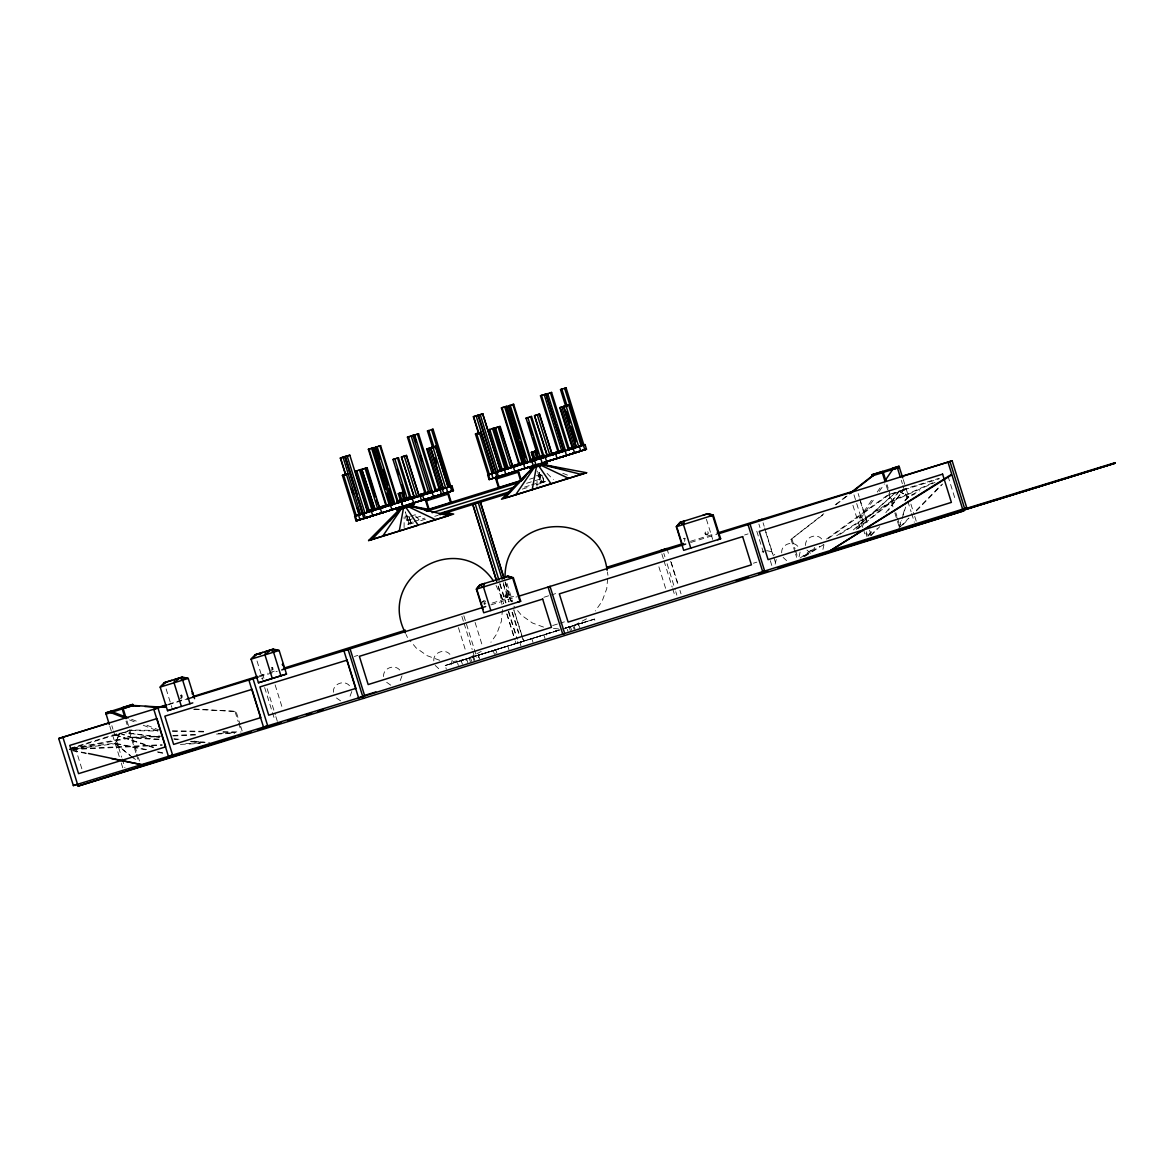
<?xml version="1.0" encoding="UTF-8"?>
<svg xmlns="http://www.w3.org/2000/svg" width="1174" height="1174" viewBox="0 0 1174 1174"><rect width="100%" height="100%" fill="white"/><g stroke="black" fill="none" stroke-linecap="round" stroke-linejoin="round"><path stroke-width="0.75" stroke-dasharray="5 3.75" d="M404.105 527.625L404.12 516.883M537.032 486.315L537.046 479.153M153.412 747.706L115.39 734.909L130.901 729.993L157.991 730.492M115.345 735.482L130.901 729.993M333.387 692.249C332.609 683.209 345.875 679.071 350.366 686.951M351.789 691.515L349.353 698.134M383.59 676.562C382.812 667.522 396.078 663.398 400.569 671.264M401.992 675.828L399.556 682.446M433.793 660.874C433.015 651.849 446.296 647.71 450.787 655.591M452.195 660.14L451.154 664.792M502.443 609.585L501.371 621.325L496.734 633.975L490.923 642.222M607.648 578.606L606.738 588.673L602.086 601.323L595.306 610.95M776.219 559.455L775.178 564.107M781.693 552.851C780.915 543.826 794.182 539.688 798.672 547.568M800.096 552.118L799.054 556.769M805.569 545.514C804.792 536.489 818.058 532.35 822.548 540.216M823.972 544.78L822.93 549.432M899.299 526.612L900.854 521.579M902.938 514.872L905.022 508.166M898.888 528.828L901.485 520.449M902.014 518.776L905.653 507.036M407.672 515.797L407.07 517.308L408.875 523.061L410.21 523.956L413.703 522.87M410.21 523.956L410.797 522.459L409.007 516.692M540.715 474.457L540.627 478.963L543.254 482.602L543.357 478.097L540.715 474.457L533.715 476.629M133.205 758.037L115.184 743.729L119.704 732.972L131.165 737.287L160.295 739.224M69.31 749.54L115.184 743.729L119.821 732.928L69.061 748.704L131.165 737.287L160.178 736.01M856.301 529.371L892.02 500.916L898.873 490.82L939.141 478.302M857.959 528.74L892.24 501.43L899.093 491.334L939.244 478.845M862.802 527.464L859.735 517.661L872.106 499.596M877.242 492.067L881.366 486.051M859.735 517.661L861.745 517.03L874.102 498.965M879.253 491.436L884.404 483.908M868.012 535.593L872.458 529.87M885.812 512.715L903.598 489.852L888.395 510.308M868.364 536.034L872.825 530.325M870.741 535.197L877.066 528.74M904.875 500.315L908.676 496.441L919.741 490.747M870.844 535.74L879.693 526.7M904.993 500.858L908.779 496.984L915.104 493.74M900.032 526.994L908.793 518.042M916.307 510.352L941.343 484.745M902.645 524.983L908.896 518.585M916.41 510.91L942.707 484.011M482.749 601.631L483.497 600.971M505.334 594.426C504.042 600.809 510.147 594.22 505.818 593.985M684.457 541.434L684.985 539.791L683.972 538.778M705.295 531.969C704.004 538.352 710.109 531.763 705.779 531.529M853.381 529.914L895.85 492.302L853.747 530.355M481.223 651.453L466.416 659.26L453.164 661.549M586.574 618.801L571.782 626.608L565.149 627.752M795.121 552.426L791.041 539.35L823.825 513.742M835.228 504.835L846.63 495.927M791.041 539.35L824.779 513.449M836.181 504.541L847.584 495.633M800.066 558.09L814.741 547.539M826.467 539.086L888.087 494.768L903.598 489.852M803.368 556.417L816.561 546.923M828.301 538.484L888.454 495.208L903.965 490.292M181.266 694.773C180.664 700.408 184.626 694.186 179.842 694.92M273.058 669.65C272.427 664.396 272.441 669.371 271.796 670.325M804.381 556.036L819.76 546.365M836.666 535.726L892.02 500.916L934.798 481.868M804.601 556.549L824.588 543.973M839.968 534.302L892.24 501.43L935.018 482.382M180.884 698.266L182.146 697.576M483.013 601.396L485.023 602.247L484.187 604.052M762.102 552.029L764.274 551.017M408.787 516.531L410.9 523.325C415.801 521.814 404.384 525.35 409.286 523.839L405.588 511.952M543.944 481.986L545.323 481.56L540.876 482.94L537.164 471.053M168.689 704.136L184.582 699.19M259.351 675.828L267.804 673.186M269.536 672.643L276.741 670.398M492.097 603.113L514.946 595.981M490.923 604.904L517.015 596.759M690.65 542.505L716.962 534.302M354.387 656.471L357.879 655.386M543.87 597.287L549.109 595.644M550.855 595.101L557.841 592.914M552.675 625.522L557.899 623.893M559.646 623.335L564.885 621.706M473.973 660.624L472.814 656.912L495.78 649.721L543.885 634.929L545.044 638.641M559.954 629.792L445.195 665.511L446.355 669.224M561.7 629.249L582.436 622.822L583.595 626.534M471.64 661.329L470.495 657.616L445.195 665.511L559.059 630.189M565.809 628.075L594.47 619.124L595.614 622.836M410.577 516.208L417.753 513.963M529.621 479.212L542.05 475.338M407.569 520.317L421.583 515.958M526.612 483.306L543.357 478.097M408.875 523.061L412.368 521.975M414.128 521.432L424.812 518.101M524.411 487.151L529.841 485.464M531.411 484.979L543.856 481.105M420.718 520.684L427.718 518.512M434.718 516.34L438.225 515.254M522.254 489.132L529.254 486.961M536.254 484.789L543.254 482.602M69.295 749.217L119.924 733.486L131.268 737.83L162.217 739.884M478.845 657.763L478.082 655.283L507.799 646.023L508.958 649.721M521.594 641.782L518.101 642.853L516.472 637.643M565.971 627.973L573.059 625.757L574.203 629.469M478.082 655.283L561.216 629.455M470.407 661.828L469.248 658.13L466.606 658.878L457.229 661.828L458.374 665.526M472.814 656.912L494.548 650.22L495.692 653.933M518.482 642.75L516.002 643.513L514.388 638.304M521.212 641.885L523.692 641.121L513.948 609.849M559.029 630.115L545.118 634.43L545.895 636.895M690.4 541.317L715.318 533.642M168.322 704.782L185.609 699.469M259.234 676.855L277.225 671.308M744.595 534.977L748.073 533.906M193.593 709.301L236.047 711.415L240.127 724.505M753.385 563.212L756.878 562.141M558.384 630.218L546.365 633.916L547.128 636.381M565.266 628.105L594.47 619.124L566.851 627.723L567.996 631.436M72.847 748.763L131.268 737.83L160.295 736.553M72.612 748.572L114.964 743.215L148.746 749.995M72.891 748.953L162.115 744.712M185.785 743.597L200.343 742.907M73.008 749.496L162.217 745.27M180.429 744.404L200.46 743.45M172.886 735.452L196.469 734.41M218.232 733.457L234.551 732.737M172.989 735.995L196.572 734.953M216.53 734.073L234.668 733.28M172.446 730.756L206.756 731.373M223.016 731.681L241.066 732.004M130.857 730.566L157.947 731.064M172.402 731.329L206.712 731.96M222.972 732.253L235.607 732.488M194.546 709.008L236.047 711.415M191.245 741.264L209.442 742.467M191.347 741.807L202.28 742.54M766.651 550.621L771.303 551.663L774.811 554.906M553.482 628.428L558.516 628.897M159.488 736.905L123.153 732.444L159.444 737.477M174.031 738.681L181.295 739.576M194.018 741.132L204.922 742.467M173.987 739.253L177.612 739.708M190.335 741.264L201.238 742.599M705.779 534.625L706.792 534.757A1.746 1.585 72.9 0 0 707.995 532.13A1.746 1.585 72.9 0 0 705.236 532.174A1.746 1.585 72.9 0 0 706.792 534.757M505.833 597.082L506.83 597.214A1.746 1.585 72.9 0 0 508.034 594.587A1.746 1.585 72.9 0 0 505.29 594.631A1.746 1.585 72.9 0 0 506.83 597.214M157.624 751.771L164.742 753.194M115.184 743.729L145.4 749.79M157.844 752.285L164.962 753.708M72.612 750.318L86.7 753.15M72.832 750.817L86.92 753.664M115.39 734.909L153.471 747.119M543.533 627.092L532.468 623.012L521.461 615.235L513.918 606.18M439.751 660.316L427.116 655.664L416.11 647.887L409.653 640.124M390.766 685.19L385.013 681.111M340.563 700.863L334.81 696.798M562.801 473.313L567.673 475.191M131.576 719.295L138.4 721.951M146.926 725.268L158.872 729.92M129.566 719.926L134.687 721.922M143.213 725.239L158.563 731.211M899.093 491.334L908.779 496.984L898.873 490.82M810.486 553.306L806.993 550.078M786.624 560.644L783.117 557.415M438.724 668.666L435.216 665.438M114.964 743.215L130.211 755.322M131.591 756.423L135.744 759.725M547.099 473.401L553.438 479.696M415.449 515.973L420.512 521.007M511.438 601.822L507.197 592.65L505.466 582.686M496.059 585.444L500.3 594.616L502.017 604.581M406.072 634.474L407.495 637.526M947.99 476.086L955.753 501.004M903.29 479.638L905.477 486.623M906.02 488.384L908.735 497.13M910.921 504.116L914.194 514.608M914.737 516.355L916.366 521.608M901.28 480.269L902.38 483.761M902.923 485.508L907.282 499.493M907.825 501.254L911.083 511.747M911.64 513.493L914.355 522.239M887.089 484.701L888.175 488.193M888.718 489.94L893.619 505.686M895.806 512.686L896.892 516.178M897.435 517.925L900.164 526.671M886.135 484.994L888.307 491.994M888.85 493.74L894.309 511.218M894.852 512.979L899.211 526.965M858.15 493.535L859.236 497.028M859.779 498.774L867.381 523.178M869.552 530.149L871.181 535.388M860.307 501.21L867.043 522.812M861.745 517.03L864.299 525.204M866.339 531.734L867.351 535.006M853.982 494.841L856.154 501.812M856.697 503.558L863.756 526.216M865.928 533.201L867.014 536.679M863.301 529.092L865.854 537.266M852.911 505.304L860.146 528.564M791.995 539.057L795.047 548.86M795.561 550.503L797.601 557.034M795.62 554.069L796.647 557.327M763.071 522.768L764.157 526.26M764.7 528.007L773.387 555.889M773.93 557.635L776.102 564.606M765.756 532.101L773.519 557.019M758.903 524.074L759.989 527.566M770.305 560.688L771.934 565.912M756.79 531.22L764.553 556.138M706.381 519.157L712.677 539.394M666.905 548.522L669.077 555.493M671.249 562.463L677.765 583.39M679.937 590.361L681.023 593.839M670.677 561.333L678.425 586.252M663.824 553.306L664.91 556.799M667.081 563.769L675.226 589.92M675.769 591.652L676.855 595.145M661.842 553.908L663.471 559.147M664.014 560.893L672.159 587.044M672.702 588.776L674.874 595.761M658.893 566.822L665.614 588.409M541.83 475.191L544.178 481.912M539.159 472.3L542.329 482.485L540.965 482.91L537.266 471.023M538.939 472.359L542.109 482.558M579.839 627.738L578.312 624.128L579.472 627.841M575.084 629.235L573.925 625.522L569.17 627.033L570.329 630.731M570.417 626.52L571.562 630.233M531.851 638.627L533.011 642.325M506.948 583.302L512.715 601.866M505.29 582.055L511.248 601.161M505.128 582.099L511.086 601.205M513.786 609.893L523.531 641.165M503.206 582.715L509.149 601.822M512.392 612.241L518.893 633.094M503.353 584.549L508.768 601.924M512.011 612.358L518.512 633.197M519.833 642.325L520.992 646.023M500.08 583.683L506.038 602.79M508.738 611.478L517.396 639.272M499.698 583.786L505.656 602.893M508.357 611.581L515.929 635.912M498.304 586.134L503.719 603.509M506.963 613.929L515.078 639.991M498.143 586.178L503.558 603.553M506.801 613.973L513.845 636.557M495.78 649.721L496.94 653.419M493.3 650.734L494.459 654.432M475.088 622.411L482.837 647.329M478.449 655.18L479.594 658.893M463.862 615.763L476.893 657.601M461.881 616.379L463.51 621.604M464.053 623.35L472.197 649.501M472.74 651.247L474.912 658.218M474.839 660.39L473.694 656.677L465.74 659.128L466.885 662.826M458.418 627.62L465.667 650.88M466.606 658.878L467.766 662.591M462.497 664.22L460.986 660.61L462.13 664.323M409.007 516.472L411.12 523.266M405.353 512.011L409.051 523.898M405.177 515.797L407.921 524.264M275.127 684.882L282.89 709.8M263.915 678.234L262.829 674.742L260.848 675.358L261.934 678.836M267.173 688.683L275.318 714.834M275.861 716.58L277.49 721.819M257.033 660.991L262.815 679.541M264.649 687.553L274.965 720.675M240.641 726.134L242.167 731.035M235.093 711.708L238.146 721.526M238.66 723.155L241.213 731.329M166.121 688.933L171.903 707.482M126.968 720.836L129.14 727.836M129.698 729.582L137.857 755.821M138.4 757.568L139.501 761.06M126.014 721.13L127.1 724.637M129.287 731.622L135.817 752.607M136.36 754.368L138.547 761.354M111.853 725.693L112.939 729.201M113.496 730.947L121.656 757.186M122.199 758.932L124.928 767.679M109.842 726.324L112.029 733.324M112.572 735.071L120.746 761.31M121.289 763.056L122.918 768.295M75.165 747.339L82.415 770.599M607.369 571.929L607.941 575.26M485.831 603.304A1.746 1.585 72.9 0 1 484.084 604.126M483.072 603.333A1.746 1.585 72.9 0 1 482.808 602.482M482.822 602.027A1.746 1.585 72.9 0 1 485.713 601.572M271.414 667.331A1.746 0.748 72.7 0 1 272.163 669.312A1.746 0.748 72.7 0 1 271.59 670.325M683.459 538.499A1.746 1.585 72.9 0 1 685.396 538.749M180.502 695.257A1.746 0.748 72.7 0 1 181.251 697.429A1.746 0.748 72.7 0 1 180.458 698.148"/><path stroke-width="1.5" d="M505.055 577.696C503.984 514.55 599.371 507.564 607.09 570.271M368.592 540.554L399.248 531.088L403.489 508.151L409.873 506.155L448.395 515.738L368.592 540.554L399.498 509.384L401.831 508.65M532.174 489.778L536.415 466.841L543.489 464.625L586.618 472.74L501.533 499.243L532.424 468.074L536.415 466.841M192.8 702.874L181.398 706.44L174.046 682.828L174.75 679.452L182.41 677.06L188.236 678.396L194.546 698.633M258.441 682.769L272.309 678.513L264.957 654.901L265.662 651.511L273.322 649.119L279.148 650.469L286.5 674.067L258.441 682.769L251.089 659.157L255.125 654.754L262.785 652.362M490.82 610.583L483.468 586.971L484.524 583.478L479.828 584.946L476.365 589.172L483.717 612.784L520.684 601.235L513.332 577.637L507.931 576.17L503.059 577.681M690.782 548.126L683.429 524.514L684.486 521.021L679.79 522.489L676.327 526.715L683.679 550.327L720.645 538.778L713.293 515.166L707.878 513.698L703.006 515.225M382.665 536.239L401.332 508.826L403.489 508.151M515.591 494.929L534.258 467.516M885.49 480.019L892.695 469.483L899.475 467.399L882.672 472.579M519.994 601.47L512.642 577.857L507.931 576.17L479.828 584.946L476.365 589.172L513.332 577.637M719.956 539.013L712.603 515.401L676.327 526.715L680.847 522.137L707.878 513.698L713.293 515.166L710.314 516.09M389.43 521.315L400.187 509.164M522.357 480.005L525.937 475.954M529.533 471.904L533.113 467.854M171.874 680.289L164.213 682.696L160.178 687.098L167.53 710.696L181.398 706.44M371.732 539.614L401.332 508.826M504.659 498.304L532.835 467.956M480.885 584.608L476.717 589.054L483.028 609.291M676.679 526.583L680.847 522.137M174.046 682.828L179.813 677.882L188.236 678.396L160.178 687.098L166.444 681.977M264.957 654.901L270.724 649.941L279.148 650.469L251.089 659.157L256.108 655.077M849.477 493.696L872.282 475.881L883.274 472.462L886.003 481.193M850.431 493.403L873.236 475.587M951.248 474.545L830.81 550.357L951.468 475.044M401.523 501.738C405.5 515.679 399.307 494.724 401.86 501.577L397.663 502.942L379.862 445.885L380.596 445.65L398.368 502.721L397.634 502.956M534.581 460.384L536.019 465.021M430.609 447.91L435.539 446.369L448.248 487.137L445.636 487.944L432.942 447.177L430.609 447.91L443.302 488.678L430.741 447.866M563.784 406.512L576.361 447.323L563.652 406.556L568.598 405.015L581.159 445.827L578.694 446.604L566 405.837L562.948 406.688M568.598 405.015L566 405.837M375.607 509.751L354.607 516.267L356.045 520.904L384.764 512.025L381.785 512.965L380.332 508.342L383.326 507.403L362.619 513.816L344.848 456.745L349.823 455.189L367.594 512.26M482.705 413.894L500.652 470.921L482.705 413.894L473.386 416.711L478.772 434.013M362.619 513.816L345.009 456.686M497.996 471.743L480.225 414.671L478.067 415.332L495.839 472.418M395.212 508.636L400.085 507.168L390.135 510.22M528.271 467.281L530.09 466.709L500.99 475.793M396.944 501.944L401.156 500.579M397.311 501.826L401.523 500.462M365.804 517.895L362.384 518.923L363.837 518.453L362.399 513.816L361.607 514.109M420.087 495.956L422.596 495.179L424.034 499.816L421.525 500.579L420.087 495.956L451.99 485.948L453.428 490.571L436.757 495.824M530.692 461.602L531.426 461.367L513.654 404.296L512.906 404.531L530.692 461.602L535.051 460.179L534.698 459.063L530.369 460.472M530.076 466.782L489.103 479.55L487.65 474.912L489.323 474.369L476.644 433.646L475.455 434.013L488.149 474.78L489.338 474.413M498.862 476.541L495.428 477.583L496.881 477.099L495.443 472.476L493.99 472.946L476.13 415.875M569.375 449.525L551.589 392.454L550.489 392.806L568.275 449.877L585.048 444.594L586.486 449.216L569.801 454.47L574.6 452.988L573.147 448.351L551.354 455.116M439.458 489.793L426.749 449.026L432.003 447.397L429.889 448.042M572.501 448.453L559.807 407.686L565.046 406.043M536.767 459.636L531.881 461.221L533.319 465.858M538.206 464.273L528.3 467.413M375.21 447.323L377.162 446.722L394.948 503.793L392.997 504.394L375.21 447.323L379.862 445.885M508.269 405.969L510.22 405.368L527.992 462.439L526.04 463.055L508.269 405.969L512.906 404.531M392.145 504.659L390.487 505.187L391.925 509.824L393.584 509.281M392.997 504.394L393.73 504.16L388.873 488.604M525.204 463.304L523.531 463.833L524.969 468.47L526.642 467.942M526.04 463.055L526.774 462.82M415.889 502.178L417.562 501.65M548.948 460.839L550.606 460.311M405.705 500.271L392.997 459.504L393.892 459.225L398.456 457.801L411.149 498.568M538.22 457.214L526.055 418.149L526.95 417.871L531.499 416.447L543.679 455.527M392.63 503.206L379.158 507.388M428.319 493.373L429.038 493.153L428.099 493.432M417.885 496.602L443.038 488.751M543.782 457.449L545.352 456.95M561.377 452.019L562.097 451.799L561.157 452.078M577.256 447.03L573.748 448.145L579.34 446.413L580.778 451.036L554.583 459.239L557.092 458.462L555.64 453.824L553.13 454.602L573.147 448.351M357.718 520.361L367.932 517.132M401.082 506.889L395.462 508.621L397.722 507.931M442.143 494.122L447.103 492.552L395.242 508.768M505.774 474.311L489.103 479.55L586.486 449.216L545.822 461.808M545.235 462.086L546.541 461.661M562.816 456.657L563.535 456.422L562.595 456.715M425.722 501.034L426.47 500.799L429.185 509.516L428.437 509.751L425.722 501.034L448.644 493.902L451.359 502.619L428.437 509.751M448.644 493.902L447.896 494.137L450.611 502.854M521.461 480.724L518.747 472.007L517.998 472.242L520.713 480.958L498.539 487.841L495.824 479.139L496.573 478.904L499.288 487.606M105.777 712.897L132.721 704.415L133.044 705.486L110.782 712.53L110.444 711.459L105.777 712.897L109.299 724.578M872.077 474.751L873.177 474.413L873.515 475.485L872.414 475.822L872.077 474.751L899.02 466.269L902.747 477.891M434.659 491.392L436.317 490.879L418.546 433.808L413.013 435.525L414.671 435.011L432.458 492.097M432.854 448.248L427.468 430.961L433.03 429.229L450.816 486.3L449.363 486.755L431.577 429.684L433.03 429.229M563.843 451.256L546.071 394.171L550.489 392.806M565.912 406.894L560.526 389.607L561.964 389.152M566.088 387.875L564.635 388.33L582.407 445.401L583.86 444.946L566.088 387.875L560.526 389.607M367.917 512.069L355.208 471.288L356.47 470.906L360.77 469.571L373.464 510.338M357.219 494.562L345.361 456.51L343.072 457.229L360.638 514.403L355.106 516.12L342.397 475.353L343.982 474.854M500.96 470.715L488.267 429.948L489.514 429.552L493.814 428.216L506.508 468.984M475.455 434.013L477.04 433.514M480.988 432.281L479.418 432.78L492.111 473.548L493.696 473.049L480.988 432.281L476.644 433.646M409.154 499.258L408.816 498.143L413.85 496.558M418.59 495.076L424.606 493.183M548.229 454.808L541.728 456.847M551.164 453.868L557.958 451.741M431.9 492.258L430.799 492.596L412.94 435.422L407.451 437.124L425.252 494.195M488.149 474.78L489.734 474.281M494.797 477.73L517.822 470.671L514.828 471.625L513.39 466.988L516.369 466.049L495.677 472.476M368.695 516.927L372.73 515.65M413.189 503.074L430.168 497.761M546.248 461.72L559.66 457.522M167.53 710.696L177.069 707.717M345.728 475.367L340.343 458.065L342.632 457.346M385.6 504.629L368.372 449.29L370.412 448.644M391.456 504.717L373.684 447.632L371.63 448.277L389.416 505.348M407.451 437.124L409.212 436.567M412.94 435.422L411.179 435.965L428.95 493.051M473.386 416.711L478.42 415.156L496.191 472.227L493.902 472.946L494.665 472.755M519.202 465.007L501.415 407.936L503.47 407.29M524.514 463.363L506.728 406.292L504.688 406.923L522.459 464.009M558.31 452.856L540.495 395.77L542.256 395.227M563.769 451.139L545.983 394.068L544.222 394.625L562.008 451.697M361.783 469.38L375.122 509.956L361.783 469.38L363.808 468.749M376.531 500.197L379.804 508.489L367.11 467.722L365.085 468.353L377.793 509.12L394.625 503.822M401.449 457.038L414.407 497.732L401.449 457.038L403.724 456.319M406.498 455.468L404.238 456.172L416.931 496.94L419.206 496.235L406.498 455.468L401.713 456.965M527.009 462.673L507.535 468.793L494.841 428.026L496.866 427.395M494.841 428.026L499.522 426.573L512.862 467.135L500.168 426.367L498.143 427.013L510.837 467.78M534.508 415.684L547.451 456.378L534.508 415.684L536.767 414.98M539.556 414.114L537.281 414.833L549.975 455.6L552.25 454.881L539.556 414.114L534.757 415.611M400.51 500.476L398.294 493.711L402.843 492.302L405.485 500.799M398.294 493.711L402.843 492.302M533.466 459.151L531.352 452.357L532.585 451.975L535.887 450.948L538 457.743M399.072 502.164L398.602 500.667L411.311 496.734L411.781 498.216L410.944 496.837L405.69 498.466L406.145 499.948L408.787 499.141M529.9 459.9L544.369 455.395L544.824 456.877L534.405 460.12M369.018 511.835L368.431 510.778L375.284 508.636M378.424 507.652L393.613 502.912L393.774 504.072M430.462 492.698L430.124 491.583L430.198 492.787M501.474 469.439L501.826 470.554L501.474 469.439L508.327 467.296M511.482 466.313L526.656 461.558M542.505 456.627L542.843 457.743L542.505 456.627L547.876 454.969M563.52 451.344L563.168 450.229L563.256 451.432M410.196 498.715L407.026 499.713L406.556 498.231M360.858 514.3L363.148 513.581L358.29 498.011M370.001 511.512L368.783 511.893L368.431 510.778M375.504 509.824L371.351 511.13L372.789 515.753M405.426 500.447L404.516 500.726L415.435 497.35L399.938 501.914L399.483 500.432L396.841 501.254M487.65 474.912L508.489 468.455M575.128 447.661L577.153 447.03M409.11 504.394L413.747 502.942L412.147 498.436L411.003 498.789M423.814 499.728L427.703 498.51M432.531 497.013L435.305 496.147M399.63 507.447L356.045 520.904L400.906 507.007M421.525 500.579L445.841 492.933M496.881 477.099L498.114 476.717M542.227 463.158L546.967 461.676L547.436 463.158C544.281 464.699 518.673 471.963 535.139 465.374L535.593 466.856M409.623 505.994L409.168 504.512L413.923 503.015L414.378 504.497L402.55 508.195L402.08 506.713L396.46 508.445L396.915 509.927L401.669 508.445M529.973 468.573L533.143 467.59M504.204 578.577L480.401 502.134L478.302 502.795L502.12 579.237M506.816 497.556L586.618 472.74M124.928 717.637L122.199 708.891L133.19 705.457L165.681 707.35M106.042 714.086L112.821 711.987L128.171 717.974M873.177 474.413L882.804 471.405L883.141 472.476M281.701 669.943L350.087 648.899L364.747 695.977L73.36 785.582L58.7 738.505L109.813 722.538M158.255 707.394L166.943 704.679M193.035 696.534L257.605 676.371M283.448 668.285L405.397 630.203M606.855 567.262L666.905 548.522M757.817 520.581L761.985 519.29M485.713 606.532L343.938 650.807L358.598 697.884L966.804 507.887L952.143 460.824L900.282 476.761M518.512 596.289L685.675 544.076M718.459 533.818L952.143 460.824M73.36 785.582L77.528 784.276M375.885 691.941L363.852 695.639M138.605 766.666L147.352 763.936M150.859 762.851L163.347 758.962M177.113 754.647L192.991 749.702M199.859 747.53L208.693 744.8M238.337 735.981L250.546 732.165M257.517 729.979L266.234 727.264M306.341 714.731L311.58 713.102M62.868 737.199L78.1 786.125L235.607 736.92M239.114 735.834L251.383 731.916M265.353 727.631L281.129 722.626M288.114 720.528L296.861 717.798M317.89 711.151L323.144 709.507M743.215 578.518L748.454 576.889L736.157 580.851M795.972 562.067L804.704 559.338M814.712 556.183L823.444 553.468M871.137 538.587L879.869 535.858M889.701 532.761L898.433 530.046M912.374 525.688L917.613 524.044M912.858 525.849L918.083 524.22M920.812 523.355L1115.3 463.128L911.112 526.392M78.1 786.125L363.529 698.383L963.795 510.866L963.223 509.017M368.372 449.29L373.684 447.632M501.415 407.936L506.728 406.292M540.495 395.77L545.983 394.068M340.343 458.065L345.361 456.51M342.397 475.353L347.944 473.636L346.359 474.135L359.053 514.902M362.428 469.189L367.11 467.722M367.389 511.042L375.929 508.386M420.277 494.592L432.193 490.879M435.569 489.837L442.378 487.709M498.745 470.216L507.564 467.472M510.895 466.445L524.925 462.086M552.235 453.59L563.843 449.965M568.788 448.424L575.421 446.355L575.774 447.47M362.913 513.713L355.37 516.046L356.808 520.684M427.072 493.696L432.061 492.141L433.514 496.851L429.537 498.069M434.219 491.466L442.715 488.824L442.349 487.709M359.332 514.77L362.399 513.816M366.053 512.686L377.793 509.12M380.332 508.342L422.596 495.179M447.235 487.415L451.99 485.948L451.227 486.153L452.181 489.25M495.443 472.476L488.428 474.692L489.866 479.33M499.097 471.332L503.631 469.923M513.39 466.988L555.64 453.824M568.686 449.686L577.447 446.956M580.294 446.076L585.048 444.594L584.27 444.814M563.212 456.407L565.589 455.673M367.007 517.47L453.428 490.571L444.08 493.432M433.309 496.896L435.011 496.367M495.824 479.139L518.747 472.007M538.969 465.77L541.801 464.889M425.179 510.367L521.461 480.43M426.338 511.321L519.113 482.485M432.076 512.7L514.359 487.122M438.636 513.816L510.411 491.51M439.971 514.711L508.239 493.491M399.248 531.088L418.179 525.189L405.94 507.388M110.444 711.459L112.205 710.901L112.543 711.987M899.02 466.269L892.592 468.25L892.93 469.321M546.071 394.171L547.73 393.672L565.501 450.743M549.931 392.967L551.589 392.454M344.848 456.745L347.166 456.026L364.953 513.097M347.504 455.908L349.823 455.189M416.887 434.321L418.546 433.808M480.548 414.554L482.866 413.835M511.688 404.898L513.654 404.296M378.644 446.252L380.596 445.65M426.749 449.026L428.862 448.38L441.556 489.147M433.206 447.089L435.539 446.369M526.055 418.149L527.889 417.577L540.055 456.657M529.665 417.019L531.499 416.447M559.807 407.686L561.906 407.026L574.614 447.793M392.997 459.504L394.831 458.931L407.539 499.698L410.739 498.803L406.762 500.036M396.621 458.374L398.456 457.801M534.434 451.403L535.799 450.977L537.912 457.772M551.002 454L563.168 450.229M415.097 496.235L409.814 497.864L410.43 498.891M418.164 495.281L430.124 491.583M440.69 489.499L446.281 487.753L447.734 492.39M548.214 456.084L540.715 458.403L542.682 464.64M388.682 505.583L390.003 505.172M361.753 519.084L367.521 517.294M523.178 468.866L529.679 466.87M542.168 463.04L566.558 455.497L565.12 450.875M379.716 513.464L365.408 518.042L363.955 513.405M396.915 509.927L402.55 508.195M411.384 505.422L414.378 504.497M543.122 464.478L547.436 463.158M406.571 507.168L408.728 506.508M539.497 465.858L541.654 465.197M496.529 580.969L472.711 504.526L475.191 503.763L499.009 580.205M423.051 523.516L453.692 514.065L444.711 512.363M717.666 539.702L720.645 538.778M517.705 602.159L520.684 601.235M427.468 430.961L428.803 430.55L434.189 447.837M492.288 428.686L493.814 428.216M488.267 429.948L489.793 429.479L502.487 470.246M355.208 471.288L356.735 470.818L369.443 511.585M359.244 470.04L360.77 469.571M582.524 445.357L583.86 444.946M572.017 453.678L579.486 451.388M500.007 476.189L503.499 475.118M438.959 495.032L446.428 492.742M366.948 517.543L370.456 516.457M164.213 682.696L182.41 677.06M255.125 654.754L273.322 649.119M883.274 472.462L882.32 472.755L885.049 481.487M132.721 704.415L121.993 707.761L122.331 708.832M131.943 705.823L133.044 705.486M133.19 705.457L132.236 705.75L139.457 706.176M660.757 550.43L683.488 543.445M717.035 533.099L853.615 491.114M58.7 738.505L166.591 705.31M186.622 699.176L258.207 677.149M272.632 678.337L286.5 674.067M966.804 507.887L962.651 509.193L947.99 462.13M962.871 509.487L1115.153 462.659M946.273 515.137L954.961 512.466M957.764 511.571L1115.3 463.128M863.859 540.935L876.112 537.164M886.605 533.935L913.842 525.526M758.918 573.851L767.723 570.99M778.186 567.937L963.795 510.866M187.62 751.052L192.844 749.452M141.907 765.154L147.102 763.555M151.138 762.777L163.347 759.035M173.811 755.821L208.693 745.094M212.171 744.023L220.888 741.337M138.591 766.681L162.848 759.226M166.312 758.169L178.433 754.442M185.36 752.299L194.033 749.643M204.423 746.444L232.144 737.918M399.453 502.384L403.328 501.107M544.046 457.434L545.206 457.082L547.069 463.246M545.499 462.072L546.967 461.676M395.887 508.401L397.032 508.048M543.489 464.625L562.405 469.028M552.25 454.881L539.292 414.187M419.206 496.235L406.248 455.541M544.369 455.395L538.734 457.112L539.204 458.594M480.401 502.134L504.042 578.621M283.506 666.377L282.963 663.574L282.64 665.159A1.746 0.748 72.7 0 0 282.259 664.381M191.89 691.515L193.064 693.452L192.022 693.775M144.872 706.484L159.312 707.32M257.355 654.05L260.525 654.329M412.353 506.273L428.539 509.325M88.461 753.503L141.511 764.641L111.574 758.609M706.66 514.095L712.603 515.401M506.698 576.566L512.642 577.857M411.913 506.449L427.718 509.942M443.537 513.449L450.567 515.004M542.799 464.845L581.321 474.428M110.811 712.618L126.161 718.591M541.155 465.359L568.656 478.405M408.229 506.669L435.73 519.715M679.79 522.489L683.429 524.514M479.828 584.946L483.468 586.971M270.724 649.941L273.571 652.216L280.924 675.828M179.813 677.882L182.66 680.142L190.012 703.754M493.564 581.086C458.579 528.52 376.12 576.962 405.368 632.947M538.866 466.078L551.105 483.879M949.971 461.514L964.632 508.591M897.464 468.015L900.194 476.761M894.353 467.692L894.691 468.778M677.207 528.271L682.461 545.132M583.375 445.137L584.813 449.759M561.862 389.196L567.247 406.483M566.117 411.311L569.83 423.198M570.887 426.588L575.642 441.879M560.849 409.212L572.486 446.59M557.943 428.422L560.644 437.066M541.478 395.477L559.25 452.548M557.65 451.829L558.002 452.944M530.619 416.741L542.784 455.806M539.614 456.877L540.069 458.359M528.535 422.963L532.233 434.85M533.289 438.254L538.059 453.546M534.654 451.344L536.767 458.139M534.933 458.711L532.82 451.917L531.44 452.342L533.554 459.137M532.526 459.078L532.996 460.56M529.87 467.003L530.34 468.485M509.002 405.734L519.231 438.606M520.317 442.055L525.16 457.625M524.837 462.042L525.174 463.158M524.485 462.16L524.822 463.275M506.654 408.2L523.898 463.539M502.032 407.745L519.803 464.831M495.472 427.835L508.181 468.602M492.566 428.613L505.26 469.38M504.394 469.776L505.847 474.413M497.013 472.065L498.451 476.688M491.598 473.724L493.036 478.361M473.621 416.653L479.007 433.954M472.873 504.482L496.69 580.925M450.317 486.476L451.755 491.114L443.743 493.594L442.29 488.956M435.407 446.413L448.116 487.181M434.659 457.757L436.244 462.849M441.541 494.327L440.103 489.705L435.319 491.187L417.445 434.16M427.277 448.864L439.443 487.929M414.114 435.172L416.271 442.099M420.586 455.938L422.2 461.118M408.435 436.831L426.206 493.902M397.56 458.08L410.152 498.979M408.288 504.747L408.757 506.229M397.061 469.409L398.661 474.501M401.831 484.701L404.472 493.197M401.596 492.684L404.252 501.181M399.762 493.271L401.875 500.065M396.827 508.342L397.282 509.824M375.944 447.089L379.716 459.195M382.959 469.571L387.802 485.141M392.131 504.512L391.778 503.397L391.778 504.615M373.068 447.822L385.997 489.323M387.082 492.787L390.854 504.893M368.974 449.099L386.76 506.185M366.479 467.912L375.475 496.793M359.508 469.952L372.217 510.734M351.525 489.279L353.11 494.386M357.336 507.975L358.921 513.067M340.563 458.007L345.948 475.294M358.54 515.078L359.992 519.715M343.586 474.986L356.294 515.768M362.957 696.52L363.529 698.383M348.106 649.516L362.766 696.578M123.153 708.597L125.882 717.343M157.947 707.981L153.779 709.272L168.44 756.35L172.607 755.043L157.947 707.981M253.026 678.748L248.859 680.039L263.519 727.117L267.687 725.811L253.026 678.748M542.667 599.063L359.376 656.325L368.166 684.559L551.457 627.312L542.667 599.063M742.628 536.606L559.323 593.868L568.128 622.103L751.419 564.841L742.628 536.606M942.59 474.135L759.284 531.396L768.089 559.646L951.38 502.384L942.59 474.135M750.01 523.986L748.029 524.587L762.689 571.65L764.67 571.048L750.01 523.986M550.048 586.442L548.067 587.044L562.728 634.121L564.709 633.505L550.048 586.442M156.92 718.605L69.765 745.402L78.555 773.637L165.71 746.84L156.92 718.605M251.999 689.373L164.844 716.169L173.635 744.404L260.789 717.622L251.999 689.373M347.078 660.14L259.924 686.937L268.714 715.186L355.869 688.39L347.078 660.14"/></g></svg>
